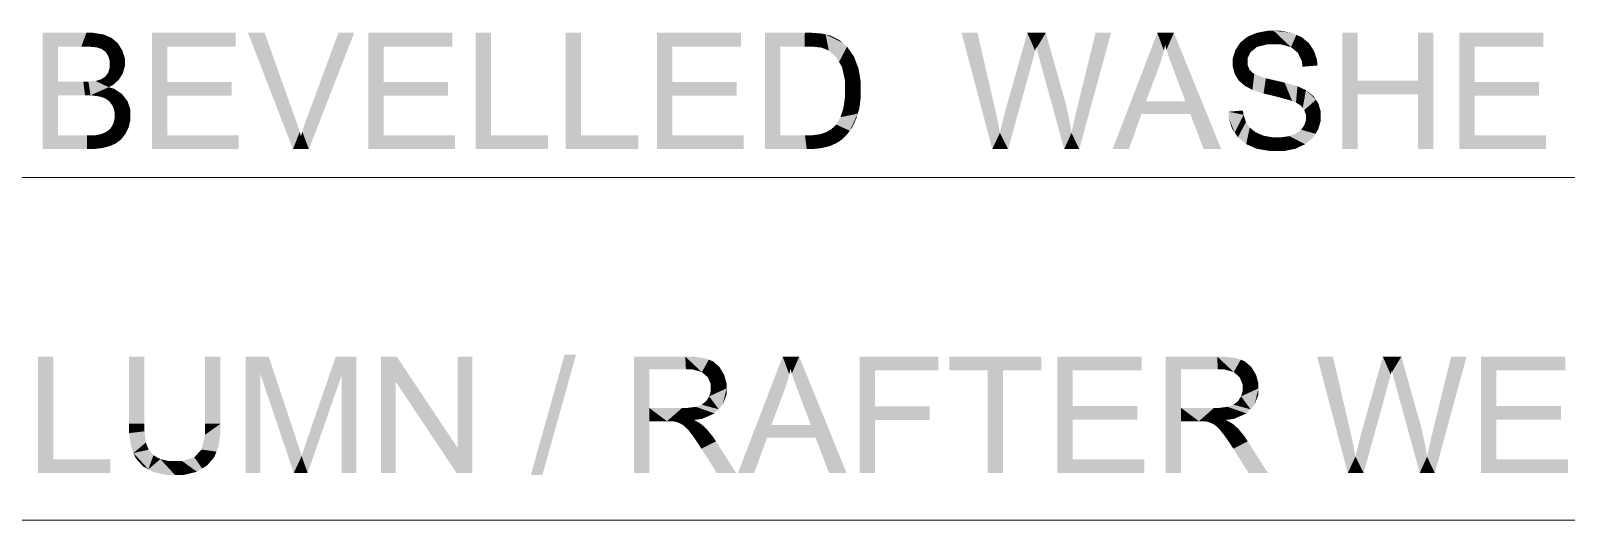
# Model space of a CAD drawing. Header units: millimetres. Extents: x 2 to 579, y 1 to 405.
# Drawn here: x 269.63 to 281.05, y 110.73 to 114.37 of the extents above; entities that cross this region are included whole.
import ezdxf

# ---------------------------------------------------------------- set-up
doc = ezdxf.new("R2010")
doc.units = ezdxf.units.MM
doc.linetypes.add('XKITLINE00', pattern=[0])
doc.layers.add('LinkedObject', color=7, linetype='Continuous', lineweight=0)

# ---------------------------------------------------------------- blocks, each defined once
blk = doc.blocks.new('*A4')
at = {"layer": 'LinkedObject'}
for points in [[(269.723, 114.352), (269.838, 113.888), (269.723, 113.488)], [(269.838, 113.989), (269.838, 113.888), (269.723, 114.352)], [(269.723, 114.352), (269.838, 114.25), (269.838, 113.989)], [(270.011, 114.25), (269.723, 114.352), (270.048, 114.352)], [(269.838, 114.25), (269.723, 114.352), (270.011, 114.25)], [(270.011, 114.25), (270.048, 114.352), (270.057, 114.25)], [(270.048, 114.352), (270.123, 114.244), (270.057, 114.25)], [(270.097, 114.352), (270.123, 114.244), (270.048, 114.352)], [(270.177, 114.339), (270.123, 114.244), (270.097, 114.352)], [(270.123, 114.244), (270.177, 114.339), (270.142, 114.238)], [(270.142, 114.238), (270.177, 114.339), (270.161, 114.232)], [(270.161, 114.232), (270.177, 114.339), (270.207, 114.326)], [(270.207, 114.326), (270.191, 114.21), (270.161, 114.232)], [(270.237, 114.313), (270.191, 114.21), (270.207, 114.326)], [(270.283, 114.273), (270.191, 114.21), (270.237, 114.313)], [(270.3, 114.245), (270.191, 114.21), (270.283, 114.273)], [(270.649, 113.986), (270.535, 113.488), (270.535, 114.352)], [(270.649, 113.986), (270.535, 114.352), (270.649, 114.25)], [(271.159, 114.25), (270.535, 114.352), (271.159, 114.352)], [(270.649, 114.25), (270.535, 114.352), (271.159, 114.25)], [(271.373, 114.352), (271.584, 113.488), (271.249, 114.352)], [(271.597, 113.724), (271.584, 113.488), (271.373, 114.352)], [(272.039, 114.352), (271.689, 113.724), (271.922, 114.352)], [(271.702, 113.488), (271.689, 113.724), (272.039, 114.352)], [(272.258, 113.986), (272.144, 113.488), (272.144, 114.352)], [(272.258, 113.986), (272.144, 114.352), (272.258, 114.25)], [(272.768, 114.25), (272.144, 114.352), (272.768, 114.352)], [(272.258, 114.25), (272.144, 114.352), (272.768, 114.25)], [(273.055, 114.352), (272.941, 113.488), (272.941, 114.352)], [(273.055, 113.59), (272.941, 113.488), (273.055, 114.352)], [(273.726, 114.352), (273.611, 113.488), (273.611, 114.352)], [(273.726, 113.59), (273.611, 113.488), (273.726, 114.352)], [(274.403, 113.986), (274.289, 113.488), (274.289, 114.352)], [(274.403, 113.986), (274.289, 114.352), (274.403, 114.25)], [(274.914, 114.25), (274.289, 114.352), (274.914, 114.352)], [(274.403, 114.25), (274.289, 114.352), (274.914, 114.25)], [(275.092, 114.352), (275.206, 114.25), (275.092, 113.488)], [(275.387, 114.25), (275.092, 114.352), (275.389, 114.352)], [(275.206, 114.25), (275.092, 114.352), (275.387, 114.25)], [(275.389, 114.352), (275.438, 114.25), (275.387, 114.25)], [(275.439, 114.352), (275.438, 114.25), (275.389, 114.352)], [(275.439, 114.352), (275.512, 114.242), (275.438, 114.25)], [(275.516, 114.346), (275.512, 114.242), (275.439, 114.352)], [(275.543, 114.34), (275.512, 114.242), (275.516, 114.346)], [(275.543, 114.34), (275.535, 114.233), (275.512, 114.242)], [(275.535, 114.233), (275.543, 114.34), (275.567, 114.22)], [(275.643, 114.3), (275.543, 114.34), (275.58, 114.331)], [(275.669, 114.278), (275.543, 114.34), (275.643, 114.3)], [(275.621, 114.172), (275.543, 114.34), (275.669, 114.278)], [(275.567, 114.22), (275.543, 114.34), (275.621, 114.172)], [(275.669, 114.278), (275.643, 114.135), (275.621, 114.172)], [(275.703, 114.249), (275.643, 114.135), (275.669, 114.278)], [(276.672, 114.352), (276.782, 113.488), (276.554, 114.352)], [(276.803, 113.786), (276.782, 113.488), (276.672, 114.352)], [(277.043, 114.352), (277.082, 114.146), (276.878, 113.769)], [(277.082, 114.146), (277.043, 114.352), (277.088, 114.167)], [(277.088, 114.167), (277.043, 114.352), (277.101, 114.218)], [(277.101, 114.218), (277.043, 114.352), (277.109, 114.248)], [(277.18, 114.352), (277.109, 114.248), (277.043, 114.352)], [(277.109, 114.248), (277.18, 114.352), (277.111, 114.238)], [(277.111, 114.238), (277.18, 114.352), (277.125, 114.188)], [(277.125, 114.188), (277.18, 114.352), (277.136, 114.146)], [(277.136, 114.146), (277.18, 114.352), (277.303, 113.915)], [(277.665, 114.352), (277.414, 113.797), (277.55, 114.352)], [(277.429, 113.488), (277.414, 113.797), (277.665, 114.352)], [(278.009, 114.352), (278.02, 114.096), (277.677, 113.488)], [(278.02, 114.096), (278.009, 114.352), (278.035, 114.137)], [(278.035, 114.137), (278.009, 114.352), (278.058, 114.22)], [(278.058, 114.22), (278.009, 114.352), (278.067, 114.262)], [(278.132, 114.352), (278.067, 114.262), (278.009, 114.352)], [(278.067, 114.262), (278.132, 114.352), (278.077, 114.226)], [(278.077, 114.226), (278.132, 114.352), (278.108, 114.136)], [(278.108, 114.136), (278.132, 114.352), (278.128, 114.082)], [(278.128, 114.082), (278.132, 114.352), (278.218, 113.843)], [(278.218, 113.843), (278.132, 114.352), (278.254, 113.75)], [(278.254, 113.75), (278.132, 114.352), (278.484, 113.488)], [(278.626, 114.28), (278.727, 114.228), (278.607, 114.251)], [(278.68, 114.323), (278.727, 114.228), (278.626, 114.28)], [(278.751, 114.247), (278.68, 114.323), (278.715, 114.338)], [(278.727, 114.228), (278.68, 114.323), (278.751, 114.247)], [(278.751, 114.352), (278.826, 114.266), (278.715, 114.338)], [(278.715, 114.338), (278.826, 114.266), (278.751, 114.247)], [(278.83, 114.367), (278.826, 114.266), (278.751, 114.352)], [(278.874, 114.367), (278.826, 114.266), (278.83, 114.367)], [(278.826, 114.266), (278.874, 114.367), (278.878, 114.266)], [(278.874, 114.367), (278.928, 114.266), (278.878, 114.266)], [(279.006, 114.352), (278.874, 114.367), (278.922, 114.367)], [(279.043, 114.336), (278.874, 114.367), (279.006, 114.352)], [(279.003, 114.245), (278.874, 114.367), (279.043, 114.336)], [(278.928, 114.266), (278.874, 114.367), (279.003, 114.245)], [(279.043, 114.336), (279.029, 114.224), (279.003, 114.245)], [(279.08, 114.321), (279.029, 114.224), (279.043, 114.336)], [(279.029, 114.224), (279.08, 114.321), (279.054, 114.203)], [(279.054, 114.203), (279.08, 114.321), (279.156, 114.245)], [(279.156, 114.245), (279.08, 114.321), (279.136, 114.275)], [(279.498, 113.997), (279.384, 113.488), (279.384, 114.352)], [(279.498, 113.997), (279.384, 114.352), (279.498, 114.352)], [(280.061, 114.352), (279.947, 113.997), (279.947, 114.352)], [(279.947, 113.895), (279.947, 113.997), (280.061, 114.352)], [(279.947, 113.895), (280.061, 114.352), (280.061, 113.488)], [(280.367, 113.986), (280.253, 113.488), (280.253, 114.352)], [(280.367, 113.986), (280.253, 114.352), (280.367, 114.25)], [(280.878, 114.25), (280.253, 114.352), (280.878, 114.352)], [(280.367, 114.25), (280.253, 114.352), (280.878, 114.25)], [(270.191, 114.21), (270.3, 114.245), (270.201, 114.194)], [(270.3, 114.245), (270.212, 114.177), (270.201, 114.194)], [(270.212, 114.177), (270.3, 114.245), (270.222, 114.139)], [(270.222, 114.139), (270.3, 114.245), (270.334, 114.131)], [(270.334, 114.161), (270.3, 114.245), (270.317, 114.218)], [(270.334, 114.131), (270.3, 114.245), (270.334, 114.161)], [(275.092, 113.488), (275.206, 114.25), (275.206, 113.59)], [(275.754, 114.175), (275.643, 114.135), (275.703, 114.249)], [(275.643, 114.135), (275.754, 114.175), (275.665, 114.099)], [(275.665, 114.099), (275.754, 114.175), (275.771, 114.13)], [(278.607, 114.251), (278.57, 114.129), (278.589, 114.223)], [(278.703, 114.209), (278.57, 114.129), (278.607, 114.251)], [(278.589, 114.223), (278.57, 114.129), (278.57, 114.161)], [(278.68, 114.163), (278.57, 114.129), (278.703, 114.209)], [(278.57, 114.129), (278.68, 114.163), (278.68, 114.136)], [(278.607, 114.251), (278.727, 114.228), (278.703, 114.209)], [(279.156, 114.245), (279.084, 114.141), (279.054, 114.203)], [(279.175, 114.215), (279.084, 114.141), (279.156, 114.245)], [(279.197, 114.147), (279.084, 114.141), (279.175, 114.215)], [(270.304, 114.027), (270.189, 114.027), (270.211, 114.058)], [(270.211, 114.058), (270.334, 114.131), (270.304, 114.027)], [(270.222, 114.095), (270.334, 114.131), (270.211, 114.058)], [(270.334, 114.131), (270.222, 114.118), (270.222, 114.139)], [(270.222, 114.118), (270.334, 114.131), (270.222, 114.095)], [(270.304, 114.027), (270.334, 114.131), (270.319, 114.051)], [(270.319, 114.051), (270.334, 114.131), (270.334, 114.104)], [(275.771, 114.13), (275.688, 113.995), (275.665, 114.099)], [(275.788, 114.086), (275.688, 113.995), (275.771, 114.13)], [(275.805, 113.983), (275.688, 113.995), (275.788, 114.086)], [(276.878, 113.769), (277.082, 114.146), (276.9, 113.488)], [(277.303, 113.915), (277.317, 113.488), (277.136, 114.146)], [(277.677, 113.488), (278.02, 114.096), (277.925, 113.843)], [(278.68, 114.113), (278.57, 114.129), (278.68, 114.136)], [(278.57, 114.129), (278.68, 114.113), (278.57, 114.099)], [(278.57, 114.099), (278.68, 114.113), (278.585, 114.045)], [(278.585, 114.045), (278.68, 114.113), (278.6, 114.021)], [(278.6, 114.021), (278.68, 114.113), (278.696, 114.075)], [(278.696, 114.075), (278.661, 113.957), (278.6, 114.021)], [(278.713, 114.06), (278.661, 113.957), (278.696, 114.075)], [(278.661, 113.957), (278.713, 114.06), (278.692, 113.941)], [(278.692, 113.941), (278.713, 114.06), (278.73, 114.045)], [(278.692, 113.941), (278.73, 114.045), (278.716, 113.928)], [(278.716, 113.928), (278.73, 114.045), (278.799, 113.901)], [(278.799, 113.901), (278.73, 114.045), (278.816, 114.014)], [(279.198, 114.109), (279.084, 114.141), (279.197, 114.147)], [(279.084, 114.141), (279.198, 114.109), (279.088, 114.1)], [(270.038, 113.888), (269.838, 113.989), (270.025, 113.989)], [(269.838, 113.888), (269.838, 113.989), (270.038, 113.888)], [(270.079, 113.888), (270.025, 113.989), (270.063, 113.989)], [(270.038, 113.888), (270.025, 113.989), (270.079, 113.888)], [(270.117, 113.994), (270.214, 113.948), (270.063, 113.989)], [(270.063, 113.989), (270.214, 113.948), (270.079, 113.888)], [(270.079, 113.888), (270.214, 113.948), (270.142, 113.88)], [(270.134, 113.999), (270.244, 113.963), (270.117, 113.994)], [(270.214, 113.948), (270.117, 113.994), (270.244, 113.963)], [(270.156, 114.006), (270.244, 113.963), (270.134, 113.999)], [(270.214, 113.948), (270.186, 113.866), (270.142, 113.88)], [(270.189, 114.027), (270.244, 113.963), (270.156, 114.006)], [(270.186, 113.866), (270.214, 113.948), (270.221, 113.841)], [(270.289, 114.003), (270.189, 114.027), (270.304, 114.027)], [(270.244, 113.963), (270.189, 114.027), (270.289, 114.003)], [(270.313, 113.897), (270.214, 113.948), (270.253, 113.937)], [(270.221, 113.841), (270.214, 113.948), (270.313, 113.897)], [(270.649, 113.884), (270.535, 113.488), (270.649, 113.986)], [(271.127, 113.884), (270.649, 113.986), (271.127, 113.986)], [(270.649, 113.884), (270.649, 113.986), (271.127, 113.884)], [(272.258, 113.884), (272.144, 113.488), (272.258, 113.986)], [(272.736, 113.884), (272.258, 113.986), (272.736, 113.986)], [(272.258, 113.884), (272.258, 113.986), (272.736, 113.884)], [(274.403, 113.884), (274.289, 113.488), (274.403, 113.986)], [(274.882, 113.884), (274.403, 113.986), (274.882, 113.986)], [(274.403, 113.884), (274.403, 113.986), (274.882, 113.884)], [(275.805, 113.925), (275.688, 113.995), (275.805, 113.983)], [(275.688, 113.995), (275.805, 113.925), (275.688, 113.927)], [(275.805, 113.925), (275.688, 113.878), (275.688, 113.927)], [(275.805, 113.876), (275.688, 113.878), (275.805, 113.925)], [(278.6, 114.021), (278.661, 113.957), (278.615, 113.997)], [(278.799, 113.901), (278.816, 114.014), (278.859, 113.887)], [(278.859, 113.887), (278.816, 114.014), (278.886, 113.998)], [(278.859, 113.887), (278.886, 113.998), (278.918, 113.872)], [(278.918, 113.872), (278.886, 113.998), (278.955, 113.982)], [(278.918, 113.872), (278.955, 113.982), (278.995, 113.851)], [(278.995, 113.851), (278.955, 113.982), (279.012, 113.844)], [(279.012, 113.844), (278.955, 113.982), (279.04, 113.834)], [(279.051, 113.955), (279.04, 113.834), (278.955, 113.982)], [(279.077, 113.943), (279.04, 113.834), (279.051, 113.955)], [(279.04, 113.834), (279.077, 113.943), (279.079, 113.809)], [(279.079, 113.809), (279.077, 113.943), (279.114, 113.926)], [(279.079, 113.809), (279.114, 113.926), (279.09, 113.793)], [(279.09, 113.793), (279.114, 113.926), (279.102, 113.778)], [(279.114, 113.926), (279.188, 113.855), (279.102, 113.778)], [(279.188, 113.855), (279.114, 113.926), (279.17, 113.882)], [(279.498, 113.895), (279.384, 113.488), (279.498, 113.997)], [(279.498, 113.997), (279.947, 113.895), (279.498, 113.895)], [(279.947, 113.997), (279.947, 113.895), (279.498, 113.997)], [(280.367, 113.884), (280.253, 113.488), (280.367, 113.986)], [(280.846, 113.884), (280.367, 113.986), (280.846, 113.986)], [(280.367, 113.884), (280.367, 113.986), (280.846, 113.884)], [(269.723, 113.488), (269.838, 113.888), (269.838, 113.59)], [(270.221, 113.841), (270.313, 113.897), (270.233, 113.823)], [(270.233, 113.823), (270.313, 113.897), (270.246, 113.805)], [(270.246, 113.805), (270.313, 113.897), (270.334, 113.87)], [(270.334, 113.87), (270.258, 113.763), (270.246, 113.805)], [(270.355, 113.842), (270.258, 113.763), (270.334, 113.87)], [(270.376, 113.777), (270.258, 113.763), (270.355, 113.842)], [(270.649, 113.59), (270.535, 113.488), (270.649, 113.884)], [(272.258, 113.59), (272.144, 113.488), (272.258, 113.884)], [(274.403, 113.59), (274.289, 113.488), (274.403, 113.884)], [(275.688, 113.878), (275.805, 113.876), (275.676, 113.795)], [(275.676, 113.795), (275.805, 113.876), (275.782, 113.751)], [(275.782, 113.751), (275.805, 113.876), (275.794, 113.789)], [(277.327, 113.833), (277.317, 113.488), (277.303, 113.915)], [(277.36, 113.681), (277.317, 113.488), (277.327, 113.833)], [(277.892, 113.75), (277.677, 113.488), (277.925, 113.843)], [(277.925, 113.843), (278.254, 113.75), (277.892, 113.75)], [(278.218, 113.843), (278.254, 113.75), (277.925, 113.843)], [(279.102, 113.778), (279.188, 113.855), (279.114, 113.743)], [(279.114, 113.743), (279.188, 113.855), (279.206, 113.828)], [(279.114, 113.743), (279.206, 113.828), (279.114, 113.723)], [(279.114, 113.723), (279.206, 113.828), (279.114, 113.703)], [(279.206, 113.828), (279.224, 113.732), (279.114, 113.703)], [(279.224, 113.732), (279.206, 113.828), (279.224, 113.767)], [(279.384, 113.488), (279.498, 113.895), (279.498, 113.488)], [(279.947, 113.895), (280.061, 113.488), (279.947, 113.488)], [(280.367, 113.59), (280.253, 113.488), (280.367, 113.884)], [(270.25, 113.682), (270.376, 113.739), (270.35, 113.626)], [(270.258, 113.718), (270.376, 113.739), (270.25, 113.682)], [(270.376, 113.739), (270.258, 113.763), (270.376, 113.777)], [(270.258, 113.763), (270.376, 113.739), (270.258, 113.739)], [(270.376, 113.739), (270.258, 113.718), (270.258, 113.739)], [(270.35, 113.626), (270.376, 113.739), (270.363, 113.652)], [(270.363, 113.652), (270.376, 113.739), (270.376, 113.708)], [(271.611, 113.687), (271.584, 113.488), (271.597, 113.724)], [(271.689, 113.724), (271.702, 113.488), (271.676, 113.689)], [(275.622, 113.671), (275.782, 113.751), (275.723, 113.625)], [(275.654, 113.726), (275.782, 113.751), (275.622, 113.671)], [(275.665, 113.76), (275.782, 113.751), (275.654, 113.726)], [(275.782, 113.751), (275.665, 113.76), (275.676, 113.795)], [(275.723, 113.625), (275.782, 113.751), (275.741, 113.65)], [(275.741, 113.65), (275.782, 113.751), (275.771, 113.713)], [(276.813, 113.741), (276.782, 113.488), (276.803, 113.786)], [(276.831, 113.653), (276.782, 113.488), (276.813, 113.741)], [(276.875, 113.758), (276.9, 113.488), (276.856, 113.678)], [(276.878, 113.769), (276.9, 113.488), (276.875, 113.758)], [(277.401, 113.744), (277.429, 113.488), (277.38, 113.65)], [(277.414, 113.797), (277.429, 113.488), (277.401, 113.744)], [(277.677, 113.488), (277.892, 113.75), (277.798, 113.488)], [(278.254, 113.75), (278.484, 113.488), (278.354, 113.488)], [(278.65, 113.743), (278.538, 113.766), (278.646, 113.775)], [(278.538, 113.766), (278.585, 113.611), (278.539, 113.722)], [(278.65, 113.743), (278.585, 113.611), (278.538, 113.766)], [(278.539, 113.722), (278.585, 113.611), (278.563, 113.645)], [(278.668, 113.689), (278.585, 113.611), (278.65, 113.743)], [(279.102, 113.666), (279.224, 113.732), (279.204, 113.633)], [(279.114, 113.703), (279.224, 113.732), (279.102, 113.666)], [(279.204, 113.633), (279.224, 113.732), (279.224, 113.698)], [(269.838, 113.59), (270.053, 113.488), (269.723, 113.488)], [(270.053, 113.59), (270.053, 113.488), (269.838, 113.59)], [(270.053, 113.59), (270.094, 113.488), (270.053, 113.488)], [(270.081, 113.59), (270.094, 113.488), (270.053, 113.59)], [(270.12, 113.592), (270.164, 113.496), (270.081, 113.59)], [(270.081, 113.59), (270.164, 113.496), (270.094, 113.488)], [(270.131, 113.594), (270.164, 113.496), (270.12, 113.592)], [(270.192, 113.503), (270.131, 113.594), (270.151, 113.598)], [(270.164, 113.496), (270.131, 113.594), (270.192, 113.503)], [(270.184, 113.61), (270.287, 113.546), (270.151, 113.598)], [(270.151, 113.598), (270.287, 113.546), (270.192, 113.503)], [(270.197, 113.618), (270.287, 113.546), (270.184, 113.61)], [(270.287, 113.546), (270.197, 113.618), (270.211, 113.626)], [(270.233, 113.65), (270.306, 113.56), (270.211, 113.626)], [(270.211, 113.626), (270.306, 113.56), (270.287, 113.546)], [(270.35, 113.626), (270.233, 113.65), (270.25, 113.682)], [(270.337, 113.6), (270.233, 113.65), (270.35, 113.626)], [(270.306, 113.56), (270.233, 113.65), (270.337, 113.6)], [(270.535, 113.488), (270.649, 113.59), (271.179, 113.488)], [(271.179, 113.488), (270.649, 113.59), (271.179, 113.59)], [(271.634, 113.616), (271.584, 113.488), (271.611, 113.687)], [(271.643, 113.583), (271.584, 113.488), (271.634, 113.616)], [(271.584, 113.488), (271.643, 113.583), (271.702, 113.488)], [(271.653, 113.618), (271.702, 113.488), (271.643, 113.583)], [(271.676, 113.689), (271.702, 113.488), (271.653, 113.618)], [(272.144, 113.488), (272.258, 113.59), (272.788, 113.488)], [(272.788, 113.488), (272.258, 113.59), (272.788, 113.59)], [(272.941, 113.488), (273.055, 113.59), (273.48, 113.488)], [(273.48, 113.488), (273.055, 113.59), (273.48, 113.59)], [(273.611, 113.488), (273.726, 113.59), (274.151, 113.488)], [(274.151, 113.488), (273.726, 113.59), (274.151, 113.59)], [(274.289, 113.488), (274.403, 113.59), (274.933, 113.488)], [(274.933, 113.488), (274.403, 113.59), (274.933, 113.59)], [(275.206, 113.59), (275.403, 113.488), (275.092, 113.488)], [(275.39, 113.59), (275.403, 113.488), (275.206, 113.59)], [(275.39, 113.59), (275.442, 113.488), (275.403, 113.488)], [(275.433, 113.59), (275.442, 113.488), (275.39, 113.59)], [(275.542, 113.503), (275.433, 113.59), (275.5, 113.598)], [(275.512, 113.496), (275.433, 113.59), (275.542, 113.503)], [(275.442, 113.488), (275.433, 113.59), (275.512, 113.496)], [(275.524, 113.606), (275.542, 113.503), (275.5, 113.598)], [(275.548, 113.614), (275.542, 113.503), (275.524, 113.606)], [(275.542, 113.503), (275.548, 113.614), (275.572, 113.51)], [(275.645, 113.546), (275.548, 113.614), (275.587, 113.637)], [(275.623, 113.532), (275.548, 113.614), (275.645, 113.546)], [(275.572, 113.51), (275.548, 113.614), (275.623, 113.532)], [(275.602, 113.651), (275.666, 113.561), (275.587, 113.637)], [(275.587, 113.637), (275.666, 113.561), (275.645, 113.546)], [(275.723, 113.625), (275.602, 113.651), (275.622, 113.671)], [(275.705, 113.6), (275.602, 113.651), (275.723, 113.625)], [(275.666, 113.561), (275.602, 113.651), (275.705, 113.6)], [(276.839, 113.609), (276.782, 113.488), (276.831, 113.653)], [(276.839, 113.609), (276.9, 113.488), (276.782, 113.488)], [(276.856, 113.678), (276.9, 113.488), (276.839, 113.609)], [(277.371, 113.609), (277.317, 113.488), (277.36, 113.681)], [(277.371, 113.609), (277.429, 113.488), (277.317, 113.488)], [(277.38, 113.65), (277.429, 113.488), (277.371, 113.609)], [(278.585, 113.611), (278.668, 113.689), (278.608, 113.576)], [(278.608, 113.576), (278.668, 113.689), (278.67, 113.525)], [(278.682, 113.669), (278.67, 113.525), (278.668, 113.689)], [(278.696, 113.648), (278.67, 113.525), (278.682, 113.669)], [(278.696, 113.648), (278.709, 113.508), (278.67, 113.525)], [(278.739, 113.614), (278.709, 113.508), (278.696, 113.648)], [(278.709, 113.508), (278.739, 113.614), (278.749, 113.491)], [(278.768, 113.601), (278.749, 113.491), (278.739, 113.614)], [(278.798, 113.588), (278.749, 113.491), (278.768, 113.601)], [(278.798, 113.588), (278.847, 113.474), (278.749, 113.491)], [(278.864, 113.576), (278.847, 113.474), (278.798, 113.588)], [(278.991, 113.585), (279.071, 113.508), (278.933, 113.576)], [(279.016, 113.595), (279.165, 113.572), (278.991, 113.585)], [(279.108, 113.524), (278.991, 113.585), (279.165, 113.572)], [(279.071, 113.508), (278.991, 113.585), (279.108, 113.524)], [(279.041, 113.605), (279.165, 113.572), (279.016, 113.595)], [(279.078, 113.632), (279.185, 113.602), (279.041, 113.605)], [(279.041, 113.605), (279.185, 113.602), (279.165, 113.572)], [(279.09, 113.649), (279.204, 113.633), (279.078, 113.632)], [(279.185, 113.602), (279.078, 113.632), (279.204, 113.633)], [(279.102, 113.666), (279.204, 113.633), (279.09, 113.649)], [(280.253, 113.488), (280.367, 113.59), (280.898, 113.488)], [(280.898, 113.488), (280.367, 113.59), (280.898, 113.59)], [(270.192, 113.503), (270.287, 113.546), (270.221, 113.51)], [(270.221, 113.51), (270.287, 113.546), (270.268, 113.531)], [(278.864, 113.576), (278.905, 113.474), (278.847, 113.474)], [(278.9, 113.576), (278.905, 113.474), (278.864, 113.576)], [(278.9, 113.576), (278.952, 113.474), (278.905, 113.474)], [(278.933, 113.576), (278.952, 113.474), (278.9, 113.576)], [(278.933, 113.576), (279.071, 113.508), (278.952, 113.474)], [(278.952, 113.474), (279.071, 113.508), (279.035, 113.491)], [(269.802, 111.948), (269.688, 111.084), (269.688, 111.948)], [(269.802, 111.186), (269.688, 111.084), (269.802, 111.948)], [(270.48, 111.948), (270.365, 111.449), (270.365, 111.948)], [(270.48, 111.449), (270.365, 111.449), (270.48, 111.948)], [(271.045, 111.948), (270.931, 111.449), (270.931, 111.948)], [(271.045, 111.449), (270.931, 111.449), (271.045, 111.948)], [(271.231, 111.948), (271.341, 111.819), (271.231, 111.084)], [(271.341, 111.819), (271.231, 111.948), (271.403, 111.948)], [(271.341, 111.819), (271.403, 111.948), (271.59, 111.084)], [(271.59, 111.084), (271.403, 111.948), (271.607, 111.337)], [(271.902, 111.948), (271.945, 111.807), (271.694, 111.347)], [(272.055, 111.948), (271.945, 111.807), (271.902, 111.948)], [(271.945, 111.084), (272.055, 111.948), (272.055, 111.084)], [(271.945, 111.807), (272.055, 111.948), (271.945, 111.084)], [(272.238, 111.948), (272.347, 111.762), (272.238, 111.084)], [(272.347, 111.762), (272.238, 111.948), (272.355, 111.948)], [(272.347, 111.762), (272.355, 111.948), (272.8, 111.084)], [(272.8, 111.084), (272.355, 111.948), (272.808, 111.27)], [(272.918, 111.948), (272.808, 111.27), (272.808, 111.948)], [(272.918, 111.084), (272.808, 111.27), (272.918, 111.948)], [(273.688, 111.962), (273.352, 111.069), (273.603, 111.962)], [(273.438, 111.069), (273.352, 111.069), (273.688, 111.962)], [(274.232, 111.567), (274.118, 111.084), (274.118, 111.948)], [(274.118, 111.948), (274.232, 111.853), (274.232, 111.567)], [(274.505, 111.853), (274.118, 111.948), (274.5, 111.948)], [(274.232, 111.853), (274.118, 111.948), (274.505, 111.853)], [(274.5, 111.948), (274.553, 111.853), (274.505, 111.853)], [(274.645, 111.936), (274.5, 111.948), (274.558, 111.948)], [(274.675, 111.925), (274.5, 111.948), (274.645, 111.936)], [(274.623, 111.833), (274.5, 111.948), (274.675, 111.925)], [(274.553, 111.853), (274.5, 111.948), (274.623, 111.833)], [(274.675, 111.925), (274.645, 111.814), (274.623, 111.833)], [(274.706, 111.913), (274.645, 111.814), (274.675, 111.925)], [(274.645, 111.814), (274.706, 111.913), (274.668, 111.794)], [(274.668, 111.794), (274.706, 111.913), (274.771, 111.843)], [(274.771, 111.843), (274.706, 111.913), (274.753, 111.872)], [(275.224, 111.948), (275.235, 111.692), (274.892, 111.084)], [(275.235, 111.692), (275.224, 111.948), (275.25, 111.733)], [(275.25, 111.733), (275.224, 111.948), (275.273, 111.816)], [(275.273, 111.816), (275.224, 111.948), (275.282, 111.857)], [(275.347, 111.948), (275.282, 111.857), (275.224, 111.948)], [(275.282, 111.857), (275.347, 111.948), (275.292, 111.822)], [(275.292, 111.822), (275.347, 111.948), (275.323, 111.732)], [(275.323, 111.732), (275.347, 111.948), (275.343, 111.678)], [(275.343, 111.678), (275.347, 111.948), (275.434, 111.439)], [(275.434, 111.439), (275.347, 111.948), (275.469, 111.346)], [(275.469, 111.346), (275.347, 111.948), (275.699, 111.084)], [(275.911, 111.578), (275.797, 111.084), (275.797, 111.948)], [(275.911, 111.578), (275.797, 111.948), (275.911, 111.846)], [(276.38, 111.846), (275.797, 111.948), (276.38, 111.948)], [(275.911, 111.846), (275.797, 111.948), (276.38, 111.846)], [(276.464, 111.948), (276.748, 111.846), (276.464, 111.846)], [(276.862, 111.846), (276.748, 111.846), (276.464, 111.948)], [(276.862, 111.846), (276.464, 111.948), (277.148, 111.948)], [(276.862, 111.846), (277.148, 111.948), (277.148, 111.846)], [(277.381, 111.582), (277.267, 111.084), (277.267, 111.948)], [(277.381, 111.582), (277.267, 111.948), (277.381, 111.846)], [(277.892, 111.846), (277.267, 111.948), (277.892, 111.948)], [(277.381, 111.846), (277.267, 111.948), (277.892, 111.846)], [(278.186, 111.567), (278.071, 111.084), (278.071, 111.948)], [(278.071, 111.948), (278.186, 111.853), (278.186, 111.567)], [(278.459, 111.853), (278.071, 111.948), (278.454, 111.948)], [(278.186, 111.853), (278.071, 111.948), (278.459, 111.853)], [(278.454, 111.948), (278.507, 111.853), (278.459, 111.853)], [(278.599, 111.936), (278.454, 111.948), (278.511, 111.948)], [(278.629, 111.925), (278.454, 111.948), (278.599, 111.936)], [(278.577, 111.833), (278.454, 111.948), (278.629, 111.925)], [(278.507, 111.853), (278.454, 111.948), (278.577, 111.833)], [(278.629, 111.925), (278.599, 111.814), (278.577, 111.833)], [(278.659, 111.913), (278.599, 111.814), (278.629, 111.925)], [(278.599, 111.814), (278.659, 111.913), (278.621, 111.794)], [(278.621, 111.794), (278.659, 111.913), (278.725, 111.843)], [(278.725, 111.843), (278.659, 111.913), (278.707, 111.872)], [(279.315, 111.948), (279.425, 111.084), (279.197, 111.948)], [(279.446, 111.382), (279.425, 111.084), (279.315, 111.948)], [(279.686, 111.948), (279.725, 111.742), (279.521, 111.364)], [(279.725, 111.742), (279.686, 111.948), (279.731, 111.763)], [(279.731, 111.763), (279.686, 111.948), (279.744, 111.814)], [(279.744, 111.814), (279.686, 111.948), (279.752, 111.844)], [(279.823, 111.948), (279.752, 111.844), (279.686, 111.948)], [(279.752, 111.844), (279.823, 111.948), (279.754, 111.834)], [(279.754, 111.834), (279.823, 111.948), (279.768, 111.783)], [(279.768, 111.783), (279.823, 111.948), (279.779, 111.742)], [(279.779, 111.742), (279.823, 111.948), (279.946, 111.51)], [(280.308, 111.948), (280.057, 111.393), (280.193, 111.948)], [(280.072, 111.084), (280.057, 111.393), (280.308, 111.948)], [(280.53, 111.582), (280.416, 111.084), (280.416, 111.948)], [(280.53, 111.582), (280.416, 111.948), (280.53, 111.846)], [(281.041, 111.846), (280.416, 111.948), (281.041, 111.948)], [(280.53, 111.846), (280.416, 111.948), (281.041, 111.846)], [(271.231, 111.084), (271.341, 111.819), (271.341, 111.084)], [(271.694, 111.347), (271.945, 111.807), (271.693, 111.084)], [(272.238, 111.084), (272.347, 111.762), (272.347, 111.084)], [(274.771, 111.843), (274.69, 111.743), (274.668, 111.794)], [(274.789, 111.813), (274.69, 111.743), (274.771, 111.843)], [(274.807, 111.748), (274.69, 111.743), (274.789, 111.813)], [(276.748, 111.084), (276.862, 111.846), (276.862, 111.084)], [(276.748, 111.846), (276.862, 111.846), (276.748, 111.084)], [(278.725, 111.843), (278.643, 111.743), (278.621, 111.794)], [(278.743, 111.813), (278.643, 111.743), (278.725, 111.843)], [(278.761, 111.748), (278.643, 111.743), (278.743, 111.813)], [(274.678, 111.653), (274.748, 111.557), (274.667, 111.635)], [(274.678, 111.653), (274.807, 111.712), (274.748, 111.557)], [(274.69, 111.692), (274.807, 111.712), (274.678, 111.653)], [(274.807, 111.712), (274.69, 111.743), (274.807, 111.748)], [(274.69, 111.743), (274.807, 111.712), (274.69, 111.713)], [(274.807, 111.712), (274.69, 111.692), (274.69, 111.713)], [(274.748, 111.557), (274.807, 111.712), (274.778, 111.589)], [(274.778, 111.589), (274.807, 111.712), (274.807, 111.666)], [(274.892, 111.084), (275.235, 111.692), (275.14, 111.439)], [(278.632, 111.653), (278.702, 111.557), (278.62, 111.635)], [(278.632, 111.653), (278.761, 111.712), (278.702, 111.557)], [(278.643, 111.692), (278.761, 111.712), (278.632, 111.653)], [(278.761, 111.712), (278.643, 111.743), (278.761, 111.748)], [(278.643, 111.743), (278.761, 111.712), (278.643, 111.713)], [(278.761, 111.712), (278.643, 111.692), (278.643, 111.713)], [(278.702, 111.557), (278.761, 111.712), (278.731, 111.589)], [(278.731, 111.589), (278.761, 111.712), (278.761, 111.666)], [(279.521, 111.364), (279.725, 111.742), (279.543, 111.084)], [(279.946, 111.51), (279.96, 111.084), (279.779, 111.742)], [(274.232, 111.567), (274.232, 111.468), (274.118, 111.084)], [(274.364, 111.468), (274.232, 111.567), (274.477, 111.567)], [(274.232, 111.468), (274.232, 111.567), (274.364, 111.468)], [(274.364, 111.468), (274.477, 111.567), (274.386, 111.468)], [(274.386, 111.468), (274.477, 111.567), (274.418, 111.466)], [(274.418, 111.466), (274.477, 111.567), (274.428, 111.464)], [(274.428, 111.464), (274.477, 111.567), (274.441, 111.46)], [(274.441, 111.46), (274.477, 111.567), (274.467, 111.449)], [(274.467, 111.449), (274.477, 111.567), (274.516, 111.567)], [(274.467, 111.449), (274.516, 111.567), (274.48, 111.441)], [(274.516, 111.567), (274.564, 111.477), (274.48, 111.441)], [(274.578, 111.575), (274.564, 111.477), (274.516, 111.567)], [(274.564, 111.477), (274.578, 111.575), (274.626, 111.486)], [(274.6, 111.583), (274.748, 111.557), (274.578, 111.575)], [(274.718, 111.526), (274.578, 111.575), (274.748, 111.557)], [(274.626, 111.486), (274.578, 111.575), (274.718, 111.526)], [(274.622, 111.591), (274.748, 111.557), (274.6, 111.583)], [(274.748, 111.557), (274.622, 111.591), (274.655, 111.617)], [(274.667, 111.635), (274.748, 111.557), (274.655, 111.617)], [(275.911, 111.476), (275.797, 111.084), (275.911, 111.578)], [(276.317, 111.476), (275.911, 111.578), (276.317, 111.578)], [(275.911, 111.476), (275.911, 111.578), (276.317, 111.476)], [(277.381, 111.48), (277.267, 111.084), (277.381, 111.582)], [(277.86, 111.48), (277.381, 111.582), (277.86, 111.582)], [(277.381, 111.48), (277.381, 111.582), (277.86, 111.48)], [(278.186, 111.567), (278.186, 111.468), (278.071, 111.084)], [(278.318, 111.468), (278.186, 111.567), (278.431, 111.567)], [(278.186, 111.468), (278.186, 111.567), (278.318, 111.468)], [(278.318, 111.468), (278.431, 111.567), (278.34, 111.468)], [(278.34, 111.468), (278.431, 111.567), (278.372, 111.466)], [(278.372, 111.466), (278.431, 111.567), (278.381, 111.464)], [(278.381, 111.464), (278.431, 111.567), (278.395, 111.46)], [(278.395, 111.46), (278.431, 111.567), (278.421, 111.449)], [(278.421, 111.449), (278.431, 111.567), (278.47, 111.567)], [(278.421, 111.449), (278.47, 111.567), (278.434, 111.441)], [(278.47, 111.567), (278.518, 111.477), (278.434, 111.441)], [(278.531, 111.575), (278.518, 111.477), (278.47, 111.567)], [(278.518, 111.477), (278.531, 111.575), (278.58, 111.486)], [(278.553, 111.583), (278.702, 111.557), (278.531, 111.575)], [(278.672, 111.526), (278.531, 111.575), (278.702, 111.557)], [(278.58, 111.486), (278.531, 111.575), (278.672, 111.526)], [(278.575, 111.591), (278.702, 111.557), (278.553, 111.583)], [(278.702, 111.557), (278.575, 111.591), (278.609, 111.617)], [(278.62, 111.635), (278.702, 111.557), (278.609, 111.617)], [(280.53, 111.48), (280.416, 111.084), (280.53, 111.582)], [(281.009, 111.48), (280.53, 111.582), (281.009, 111.582)], [(280.53, 111.48), (280.53, 111.582), (281.009, 111.48)], [(270.48, 111.449), (270.365, 111.38), (270.365, 111.449)], [(270.48, 111.393), (270.365, 111.38), (270.48, 111.449)], [(270.904, 111.258), (271.045, 111.449), (271.015, 111.242)], [(270.931, 111.368), (271.045, 111.449), (270.904, 111.258)], [(271.045, 111.449), (270.931, 111.368), (270.931, 111.449)], [(271.015, 111.242), (271.045, 111.449), (271.03, 111.28)], [(271.03, 111.28), (271.045, 111.449), (271.045, 111.384)], [(274.118, 111.084), (274.232, 111.468), (274.232, 111.084)], [(274.48, 111.441), (274.564, 111.477), (274.493, 111.432)], [(274.564, 111.477), (274.522, 111.404), (274.493, 111.432)], [(274.587, 111.466), (274.522, 111.404), (274.564, 111.477)], [(274.522, 111.404), (274.587, 111.466), (274.538, 111.383)], [(274.538, 111.383), (274.587, 111.466), (274.554, 111.362)], [(274.554, 111.362), (274.587, 111.466), (274.633, 111.434)], [(274.633, 111.434), (274.595, 111.303), (274.554, 111.362)], [(274.633, 111.434), (274.587, 111.466), (274.621, 111.445)], [(274.658, 111.411), (274.595, 111.303), (274.633, 111.434)], [(274.705, 111.354), (274.595, 111.303), (274.658, 111.411)], [(275.108, 111.346), (274.892, 111.084), (275.14, 111.439)], [(275.14, 111.439), (275.469, 111.346), (275.108, 111.346)], [(275.434, 111.439), (275.469, 111.346), (275.14, 111.439)], [(275.797, 111.084), (275.911, 111.476), (275.911, 111.084)], [(277.381, 111.186), (277.267, 111.084), (277.381, 111.48)], [(278.071, 111.084), (278.186, 111.468), (278.186, 111.084)], [(278.434, 111.441), (278.518, 111.477), (278.446, 111.432)], [(278.518, 111.477), (278.475, 111.404), (278.446, 111.432)], [(278.541, 111.466), (278.475, 111.404), (278.518, 111.477)], [(278.475, 111.404), (278.541, 111.466), (278.491, 111.383)], [(278.491, 111.383), (278.541, 111.466), (278.508, 111.362)], [(278.508, 111.362), (278.541, 111.466), (278.587, 111.434)], [(278.587, 111.434), (278.549, 111.303), (278.508, 111.362)], [(278.587, 111.434), (278.541, 111.466), (278.575, 111.445)], [(278.612, 111.411), (278.549, 111.303), (278.587, 111.434)], [(278.659, 111.354), (278.549, 111.303), (278.612, 111.411)], [(279.97, 111.429), (279.96, 111.084), (279.946, 111.51)], [(280.003, 111.276), (279.96, 111.084), (279.97, 111.429)], [(280.53, 111.186), (280.416, 111.084), (280.53, 111.48)], [(270.48, 111.393), (270.398, 111.232), (270.365, 111.38)], [(270.365, 111.38), (270.398, 111.232), (270.382, 111.272)], [(270.49, 111.31), (270.398, 111.232), (270.48, 111.393)], [(270.398, 111.232), (270.49, 111.31), (270.5, 111.283)], [(271.621, 111.294), (271.59, 111.084), (271.607, 111.337)], [(271.679, 111.302), (271.693, 111.084), (271.655, 111.233)], [(271.694, 111.347), (271.693, 111.084), (271.679, 111.302)], [(274.595, 111.303), (274.705, 111.354), (274.62, 111.264)], [(274.62, 111.264), (274.705, 111.354), (274.728, 111.319)], [(274.62, 111.264), (274.728, 111.319), (274.734, 111.084)], [(274.734, 111.084), (274.728, 111.319), (274.877, 111.084)], [(274.892, 111.084), (275.108, 111.346), (275.013, 111.084)], [(275.469, 111.346), (275.699, 111.084), (275.569, 111.084)], [(278.549, 111.303), (278.659, 111.354), (278.574, 111.264)], [(278.574, 111.264), (278.659, 111.354), (278.681, 111.319)], [(278.574, 111.264), (278.681, 111.319), (278.688, 111.084)], [(278.688, 111.084), (278.681, 111.319), (278.831, 111.084)], [(279.456, 111.337), (279.425, 111.084), (279.446, 111.382)], [(279.474, 111.249), (279.425, 111.084), (279.456, 111.337)], [(279.518, 111.354), (279.543, 111.084), (279.499, 111.274)], [(279.521, 111.364), (279.543, 111.084), (279.518, 111.354)], [(280.044, 111.34), (280.072, 111.084), (280.023, 111.246)], [(280.057, 111.393), (280.072, 111.084), (280.044, 111.34)], [(269.688, 111.084), (269.802, 111.186), (270.227, 111.084)], [(270.227, 111.084), (269.802, 111.186), (270.227, 111.186)], [(270.511, 111.257), (270.398, 111.232), (270.5, 111.283)], [(270.511, 111.257), (270.509, 111.111), (270.398, 111.232)], [(270.398, 111.232), (270.509, 111.111), (270.415, 111.193)], [(270.415, 111.193), (270.509, 111.111), (270.47, 111.132)], [(270.547, 111.216), (270.509, 111.111), (270.511, 111.257)], [(270.509, 111.111), (270.547, 111.216), (270.572, 111.201)], [(270.598, 111.187), (270.509, 111.111), (270.572, 111.201)], [(270.598, 111.187), (270.707, 111.069), (270.509, 111.111)], [(270.66, 111.172), (270.707, 111.069), (270.598, 111.187)], [(270.909, 111.117), (270.76, 111.172), (270.85, 111.201)], [(270.877, 111.229), (270.947, 111.141), (270.85, 111.201)], [(270.85, 111.201), (270.947, 111.141), (270.909, 111.117)], [(271.015, 111.242), (270.877, 111.229), (270.904, 111.258)], [(271, 111.204), (270.877, 111.229), (271.015, 111.242)], [(270.947, 111.141), (270.877, 111.229), (271, 111.204)], [(271.642, 111.23), (271.59, 111.084), (271.621, 111.294)], [(271.648, 111.209), (271.59, 111.084), (271.642, 111.23)], [(271.59, 111.084), (271.648, 111.209), (271.693, 111.084)], [(271.655, 111.233), (271.693, 111.084), (271.648, 111.209)], [(272.808, 111.27), (272.918, 111.084), (272.8, 111.084)], [(277.267, 111.084), (277.381, 111.186), (277.912, 111.084)], [(277.912, 111.084), (277.381, 111.186), (277.912, 111.186)], [(279.482, 111.205), (279.425, 111.084), (279.474, 111.249)], [(279.482, 111.205), (279.543, 111.084), (279.425, 111.084)], [(279.499, 111.274), (279.543, 111.084), (279.482, 111.205)], [(280.014, 111.205), (279.96, 111.084), (280.003, 111.276)], [(280.014, 111.205), (280.072, 111.084), (279.96, 111.084)], [(280.023, 111.246), (280.072, 111.084), (280.014, 111.205)], [(280.416, 111.084), (280.53, 111.186), (281.061, 111.084)], [(281.061, 111.084), (280.53, 111.186), (281.061, 111.186)], [(270.509, 111.111), (270.707, 111.069), (270.547, 111.09)], [(270.547, 111.09), (270.707, 111.069), (270.646, 111.069)], [(270.707, 111.069), (270.66, 111.172), (270.697, 111.172)], [(270.76, 111.172), (270.707, 111.069), (270.697, 111.172)], [(270.707, 111.069), (270.76, 111.172), (270.77, 111.069)], [(270.87, 111.093), (270.76, 111.172), (270.909, 111.117)], [(270.77, 111.069), (270.76, 111.172), (270.87, 111.093)]]:
    blk.add_hatch(color=7, dxfattribs=at).paths.add_polyline_path(points, flags=17)
at = {"layer": 'LinkedObject', "color": 6, "linetype": 'XKITLINE00', "lineweight": 0}
for p, q in [((269.509, 113.278), (282.006, 113.278)), ((267.904, 110.733), (282.418, 110.733))]:
    blk.add_line(p, q, dxfattribs=at)

msp = doc.modelspace()

# ---------------------------------------------------------------- block references
at = {"lineweight": 0}
msp.add_blockref('*A4', (0, 0), dxfattribs=at)

doc.saveas('drawing.dxf')
